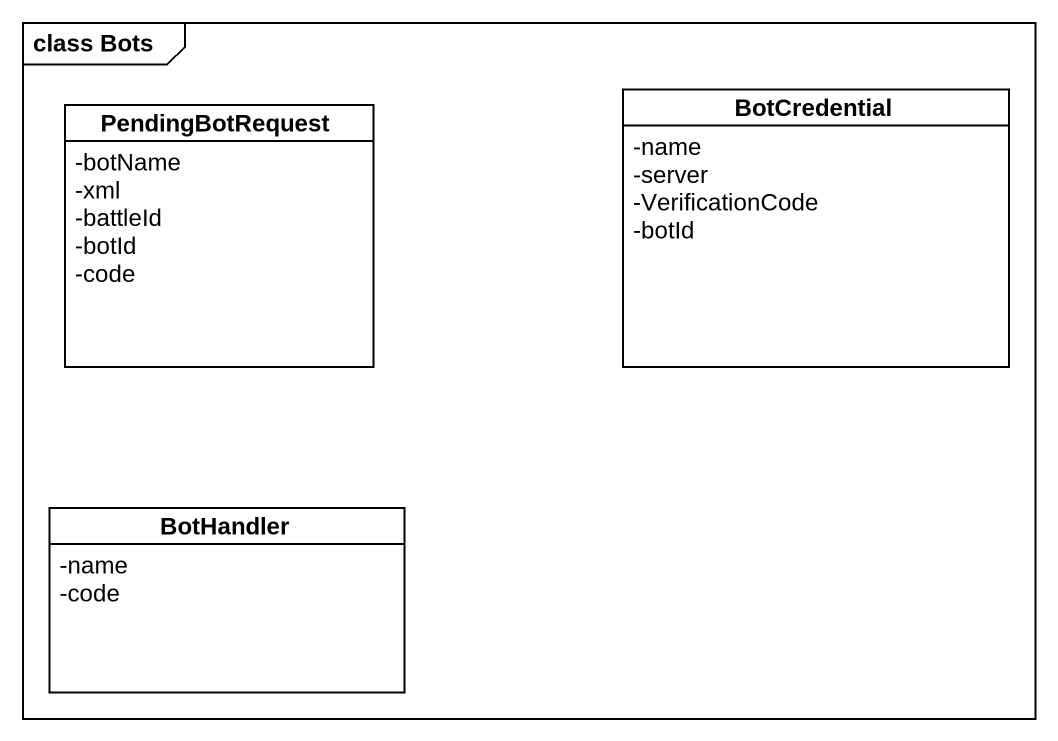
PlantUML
@startuml
mainframe class Bots
hide circle
hide empty members
skinparam classAttributeIconSize 0
class PendingBotRequest {
  -botName
  -xml
  -battleId
  -botId
  -code
}
class BotCredential {
  -name
  -server
  -VerificationCode
  -botId
}
class BotHandler {
  -name
  -code
}
@enduml
